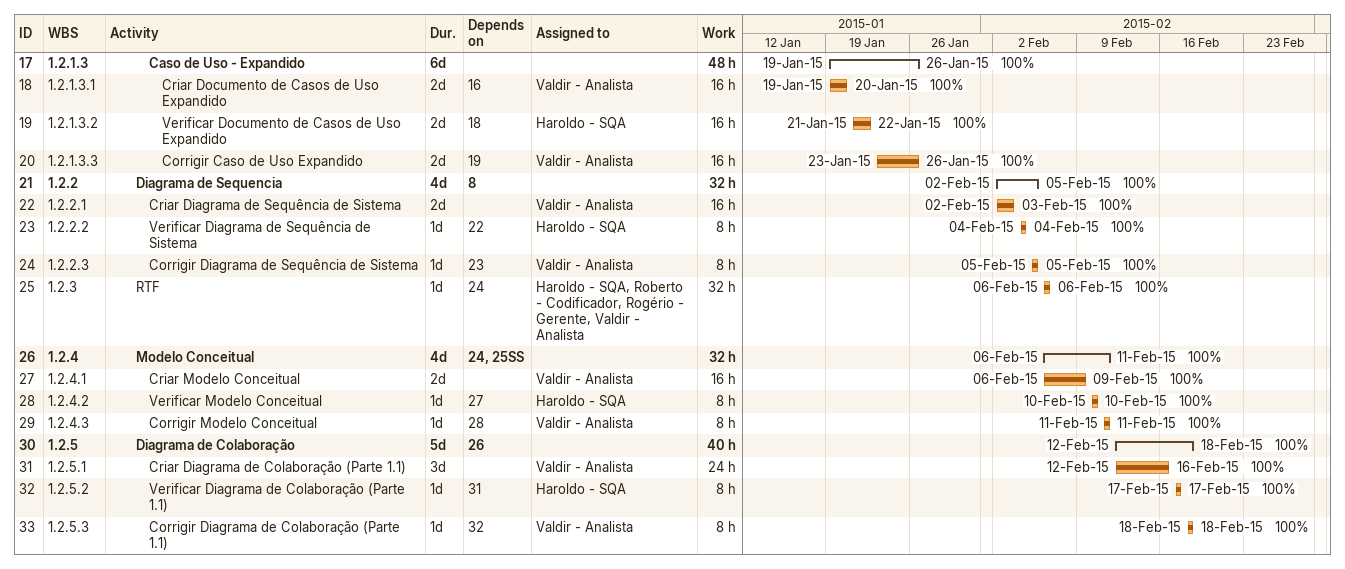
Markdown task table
| ID | WBS | Task | Duration | Start | Finish | Predecessors | Resources | % complete | Work (h) |
|---|---|---|---|---|---|---|---|---|---|
| 17 | 1.2.1.3 | **Caso de Uso - Expandido** | 6d | 2015-01-19 | 2015-01-26 |  |  | 100 | 48 |
| 18 | 1.2.1.3.1 | Criar Documento de Casos de Uso Expandido | 2d | 2015-01-19 | 2015-01-20 | 16 | Valdir - Analista | 100 | 16 |
| 19 | 1.2.1.3.2 | Verificar Documento de Casos de Uso Expandido | 2d | 2015-01-21 | 2015-01-22 | 18 | Haroldo - SQA | 100 | 16 |
| 20 | 1.2.1.3.3 | Corrigir Caso de Uso Expandido | 2d | 2015-01-23 | 2015-01-26 | 19 | Valdir - Analista | 100 | 16 |
| 21 | 1.2.2 | **Diagrama de Sequencia** | 4d | 2015-02-02 | 2015-02-05 | 8 |  | 100 | 32 |
| 22 | 1.2.2.1 | Criar Diagrama de Sequência de Sistema | 2d | 2015-02-02 | 2015-02-03 |  | Valdir - Analista | 100 | 16 |
| 23 | 1.2.2.2 | Verificar Diagrama de Sequência de Sistema | 1d | 2015-02-04 | 2015-02-04 | 22 | Haroldo - SQA | 100 | 8 |
| 24 | 1.2.2.3 | Corrigir Diagrama de Sequência de Sistema | 1d | 2015-02-05 | 2015-02-05 | 23 | Valdir - Analista | 100 | 8 |
| 25 | 1.2.3 | RTF | 1d | 2015-02-06 | 2015-02-06 | 24 | Haroldo - SQA, Roberto - Codificador, Rogério - Gerente, Valdir - Analista | 100 | 32 |
| 26 | 1.2.4 | **Modelo Conceitual** | 4d | 2015-02-06 | 2015-02-11 | 24, 25SS |  | 100 | 32 |
| 27 | 1.2.4.1 | Criar Modelo Conceitual | 2d | 2015-02-06 | 2015-02-09 |  | Valdir - Analista | 100 | 16 |
| 28 | 1.2.4.2 | Verificar Modelo Conceitual | 1d | 2015-02-10 | 2015-02-10 | 27 | Haroldo - SQA | 100 | 8 |
| 29 | 1.2.4.3 | Corrigir Modelo Conceitual | 1d | 2015-02-11 | 2015-02-11 | 28 | Valdir - Analista | 100 | 8 |
| 30 | 1.2.5 | **Diagrama de Colaboração** | 5d | 2015-02-12 | 2015-02-18 | 26 |  | 100 | 40 |
| 31 | 1.2.5.1 | Criar Diagrama de Colaboração (Parte 1.1) | 3d | 2015-02-12 | 2015-02-16 |  | Valdir - Analista | 100 | 24 |
| 32 | 1.2.5.2 | Verificar Diagrama de Colaboração (Parte 1.1) | 1d | 2015-02-17 | 2015-02-17 | 31 | Haroldo - SQA | 100 | 8 |
| 33 | 1.2.5.3 | Corrigir Diagrama de Colaboração (Parte 1.1) | 1d | 2015-02-18 | 2015-02-18 | 32 | Valdir - Analista | 100 | 8 |
